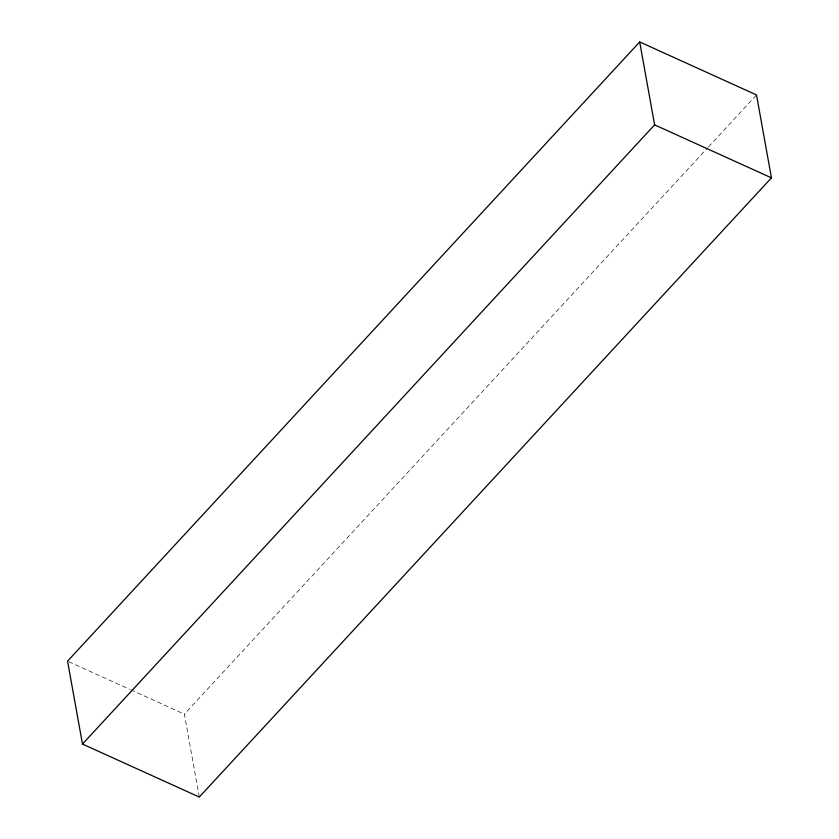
<?xml version="1.0" encoding="UTF-8"?>
<svg xmlns="http://www.w3.org/2000/svg" width="839" height="839" viewBox="0 0 839 839"><rect width="100%" height="100%" fill="white"/><g stroke="black" fill="none" stroke-linecap="round" stroke-linejoin="round"><path stroke-width="0.63" stroke-dasharray="4.2 3.15" d="M199.304 797.05L184.391 714.136L707.655 147.811M708.546 146.856L756.516 94.933M68.756 661.698L129.552 689.27M130.748 689.805L184.391 714.136"/><path stroke-width="1.26" d="M639.696 41.95L67.56 661.153L82.484 744.067L199.304 797.05L771.44 177.847L756.516 94.933L639.696 41.95L654.609 124.864L82.484 744.067M654.609 124.864L771.44 177.847"/></g></svg>
